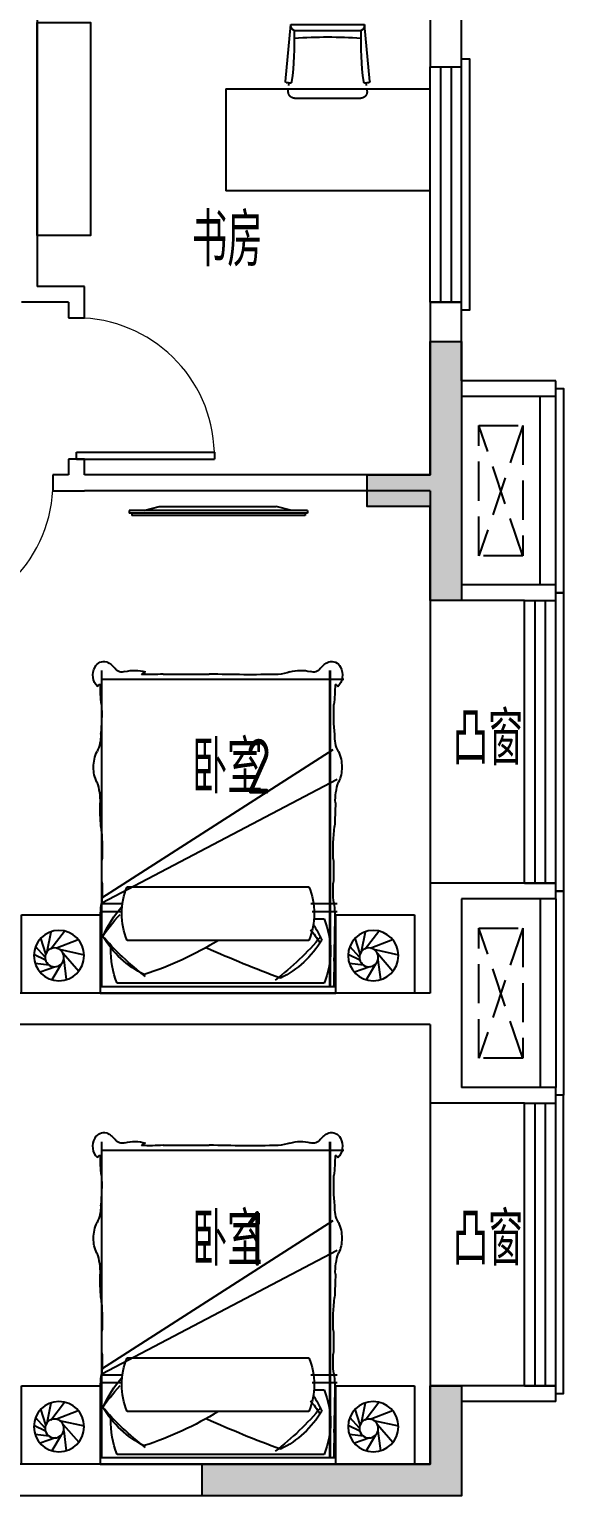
# Model space of a CAD drawing. Extents: x 2378699 to 2462834, y 1041771 to 1211756.
# Drawn here: x 2439786 to 2443186, y 1171549 to 1180887 of the extents above; entities that cross this region are included whole.
import ezdxf

# ---------------------------------------------------------------- set-up
doc = ezdxf.new("R2010")
doc.units = 0
doc.header["$LTSCALE"] = 1000
doc.linetypes.add('DASH', pattern=[0.35, 0.25, -0.1])
doc.layers.get('0').update_dxf_attribs({"linetype": 'CONTINUOUS'})
doc.layers.add('A-FUR', color=8, linetype='CONTINUOUS', plot=False)
for name, color, linetype in [('A-看线', 105, 'CONTINUOUS'), ('A-空调室外机', 5, 'DASH'), ('A-线脚看线', 9, 'CONTINUOUS'), ('PUB_HATCH', 8, 'CONTINUOUS'), ('PUB_TEXT', 7, 'CONTINUOUS'), ('WALL', 2, 'CONTINUOUS'), ('WINDOW', 4, 'CONTINUOUS'), ('剪力墙', 6, 'CONTINUOUS'), ('栏杆', 142, 'CONTINUOUS')]:
    doc.layers.add(name, color=color, linetype=linetype)
doc.styles.get("Standard").update_dxf_attribs({"font": 'tssdeng.shx', "bigfont": 'tssdchn.shx'})

# ---------------------------------------------------------------- blocks, each defined once
blk = doc.blocks.new('ktswaj')
at = {"linetype": 'DASH'}
blk.add_lwpolyline([(15990.1, 179082.6), (15990.1, 178253.3), (16268.4, 178253.3), (16268.4, 179082.6)], close=True, dxfattribs=at)
for points in [[(15990.1, 179082.6), (16268.4, 178253.3)], [(15990.1, 178253.3), (16268.4, 179082.6)]]:
    blk.add_lwpolyline(points, dxfattribs=at)
blk = doc.blocks.new('chair4')
at = {"linetype": 'DASH', "ltscale": 200}
for p, q in [((-470, 210.5), (-470, -210.5)), ((-426.4, 250.4), (-410.4, 248.9)), ((-426.4, -250.4), (-410.4, -248.9))]:
    blk.add_line(p, q, dxfattribs=at)
at = {"ltscale": 20}
for p, q in [((-388.8, 247), (-371.7, 245.5)), ((-364.8, 269), (0, 234.3)), ((-40, 213.8), (-40, -213.8)), ((0, 234.3), (0, -234.3)), ((-388.8, -247), (-371.7, -245.5)), ((-364.8, -269), (0, -234.3))]:
    blk.add_line(p, q, dxfattribs=at)
at = {"linetype": 'DASH', "ltscale": 200, "extrusion": (0, 0, -1)}
for centre, start_param, end_param in [((-430, 210.5), 3.926991, 5.586837), ((-430, -210.5), 2.267145, 3.926991)]:
    blk.add_ellipse(centre, major_axis=(28.3, 28.3), ratio=1, start_param=start_param, end_param=end_param, dxfattribs=at)
at = {"ltscale": 20, "extrusion": (0, 0, -1)}
for centre, major_axis, ratio, start_param, end_param in [((-365.9, 237.3), (5.66, -5.66), 1, 0.914477, 2.702691), ((-440.3, 264.1), (50.3, 50.3), 1, 0.774487, 1.131895), ((-365.2, 265), (2.83, 2.83), 1, 3.91608, 5.586837), ((-124.5, 1886.5), (-1792.2, 85), 0.932857, 4.621064, 4.803714), ((-2032.8, -2.5), (-3, 2384.1), 0.819086, 1.481782, 1.659811), ((-6.5, 197.7), (26.3, 26.3), 1, 4.375488, 5.671939), ((-365.9, -237.3), (5.66, 5.66), 1, 3.580494, 5.368708), ((-440.3, -264.1), (50.3, -50.3), 1, -1.131895, -0.774487), ((-365.2, -265), (2.83, -2.83), 1, 0.696349, 2.367105), ((-124.5, -1886.5), (1792.2, 85), 0.932857, 4.621064, 4.803714), ((-6.5, -197.7), (26.3, 26.3), 1, 2.182042, 3.478494)]:
    blk.add_ellipse(centre, major_axis=major_axis, ratio=ratio, start_param=start_param, end_param=end_param, dxfattribs=at)
blk = doc.blocks.new('床-次')
for p, q in [((0, 1250), (-500, 1250)), ((-500, 1250), (-500, 750)), ((0, 750), (0, 1250)), ((-251.5, 1094.8), (-351.2, 1125.9)), ((-230.3, 1099.5), (-298, 1160.7)), ((-211.2, 1097.1), (-246.7, 1171.4)), ((-179.1, 1074.2), (-189.7, 1163.7)), ((-168.5, 1032.8), (-133.7, 1131.8)), ((-281.6, 1064.1), (-395.4, 976.5)), ((-264.8, 1087), (-391.3, 1061.6)), ((-287.6, 1032.1), (-341.4, 888.3)), ((-185.3, 997.5), (-85.7, 1056.5)), ((-279.8, 1009.2), (-244.4, 851.5)), ((-253.8, 985.3), (-140.1, 886)), ((-212.8, 981.5), (-86.3, 964.7)), ((-500, 750), (0, 750)), ((-40, -750), (-40, 750)), ((-40, 750), (0, 750)), ((0, 750), (0, -750)), ((-40, 738.5), (-2054.4, 738.5)), ((-40, 738.5), (-2054.4, 738.5)), ((-1999.7, 738.5), (-1999.7, -801.2)), ((-608.2, 738.5), (-1552.4, -732.5)), ((-575.1, 738.5), (-1363.6, -758.2)), ((-570.6, 738.5), (-570.6, 606)), ((-519.8, 738.5), (-519.8, 615.5)), ((-678.3, 577.3), (-678.3, -578.2)), ((-336.3, -578.2), (-336.3, 577.3)), ((-63, -675.7), (-63, 640.9)), ((-570.6, -590.9), (-570.6, -758.2)), ((-519.8, -600.4), (-519.8, -758.2)), ((-473.4, -610.8), (-473.4, -675.7)), ((-40, -711.5), (-2054.4, -711.5)), ((-40, -715.5), (-2054.4, -715.5)), ((0, -750), (-500, -750)), ((-500, -750), (-500, -1250)), ((-230.3, -900.5), (-298, -839.3)), ((-211.2, -902.9), (-246.7, -828.6)), ((-179.1, -925.8), (-189.7, -836.3)), ((0, -750), (-40, -750)), ((0, -1250), (0, -750)), ((-264.8, -913), (-391.3, -938.4)), ((-251.5, -905.2), (-351.2, -874.1)), ((-168.5, -967.2), (-133.7, -868.2)), ((-281.6, -935.9), (-395.4, -1023.5)), ((-287.6, -967.9), (-341.4, -1111.7)), ((-279.8, -990.8), (-244.4, -1148.5)), ((-253.8, -1014.7), (-140.1, -1114)), ((-212.8, -1018.5), (-86.3, -1035.3)), ((-185.3, -1002.5), (-85.7, -943.5)), ((-500, -1250), (0, -1250))]:
    blk.add_line(p, q)
for centre, radius in [((-239.3, 1011.5), 160), ((-228.1, 1039.5), 60), ((-239.3, -988.5), 160), ((-228.1, -960.5), 60)]:
    blk.add_circle(centre, radius)
for centre, radius, start, end in [((-2050.6, 726), 61.8, 114.65516, 197.05817), ((-2025.4, 689.2), 106, 45.78413, 118.72126), ((-1950.6, 749.2), 16, 93.39574, 183.44183), ((-1965.7, -466.9), 1215.2, 83.96781, 90.04075), ((-1636.1, 955.2), 209.3, 267.15615, 297.45765), ((-1447.1, 581), 209.9, 87.96316, 116.12762), ((-1430.8, 599), 192, 63.04698, 92.64916), ((-1225.8, 1105.3), 355.3, 250.60635, 272.32801), ((-1221.3, -1525.3), 2275.6, 85.96877, 89.74947), ((-480.7, 163.8), 583.8, 86.03666, 99.53314), ((-1983, 763.6), 138.4, 203.70607, 231.95597), ((-2098.3, 610.2), 53.6, 340.23108, 55.86441), ((-1770.2, 1899.8), 1160.2, 266.64954, 276.11997), ((-909.2, 2045.3), 1309.4, 263.33019, 272.35813), ((-778.2, -773.7), 1512.6, 87.0776, 92.9224), ((-655.9, 1541.2), 805.5, 266.782, 275.59148), ((-58.4, 47), 749.3, 113.83469, 131.46224), ((532.5, -530), 1548.8, 124.57489, 131.88808), ((-774.9, -20652.4), 21401.2, 88.49238, 89.10433), ((-1546.8, -636.7), 1810.6, 37.31306, 49.42063), ((-689.8, 185.7), 637.9, 26.40883, 59.00025), ((-268.2, 142.5), 539, 67.62117, 92.10241), ((-160, -2198.1), 2939.9, 87.66163, 91.01156), ((-1819.9, 531), 236, 164.99871, 197.18078), ((-507.3, 161.9), 449.1, 67.62117, 112.37883), ((-2002.9, 452.2), 43.4, 129.07345, 167.94605), ((-2962.5, 430.3), 933.9, 354.95264, 3.41649), ((-2185.6, 1136.9), 2172.2, 328.3558, 342.10444), ((5743.4, 272.5), 7776, 179.44258, 181.07566), ((-1219.9, 79.3), 812.7, 176.67233, 181.72422), ((-9950.5, -199.5), 7922.3, 358.6733, 1.8401), ((-7673.2, -3224.4), 8087.9, 20.45865, 24.04845), ((-1523.8, 732.7), 1810.6, 309.96455, 322.68694), ((-1819.9, -528), 236, 162.81922, 195.00129), ((-2329.2, -362.3), 299.6, 341.30518, 356.04213), ((-666.8, -113.7), 637.9, 300.99975, 333.59117), ((-1983, -760.6), 138.4, 128.04403, 156.29393), ((-2098.3, -607.2), 53.6, 304.13559, 19.76892), ((-507.3, -162.9), 449.1, 247.62117, 292.37883), ((-35.4, 25), 749.3, 237.46377, 246.16531), ((555.5, 626), 1548.8, 231.63721, 235.42511), ((-2050.6, -723), 61.8, 162.94183, 245.34484), ((-1950.6, -746.2), 16, 176.55817, 266.60426), ((-1965.7, 469.9), 1215.2, 269.95925, 276.03219), ((-1770.2, -1896.8), 1160.2, 83.88003, 93.35046), ((-1636.1, -952.2), 209.3, 62.54235, 92.84385), ((-1225.8, -1102.3), 355.3, 87.67199, 109.39365), ((-1221.3, 1528.3), 2275.6, 270.25053, 274.03123), ((-909.2, -2042.3), 1309.4, 87.64187, 96.66981), ((-778.2, 776.7), 1512.6, 267.0776, 272.9224), ((-655.9, -1538.2), 805.5, 84.40852, 93.218), ((-480.7, -160.8), 583.8, 260.46686, 273.96334), ((-268.2, -177.3), 539, 247.62117, 292.37883), ((-774.9, 20655.4), 21401.2, 270.89567, 271.50762), ((-160, 2201.1), 2939.9, 268.98844, 272.33837), ((-2025.4, -686.2), 106, 241.27874, 314.21587), ((-1447.1, -578), 209.9, 243.87238, 272.03684), ((-1430.8, -596), 192, 267.35084, 296.95302)]:
    blk.add_arc(centre, radius, start, end)
at = {"text_generation_flag": 4, "width": 0.8, "flags": 9}
for tag, p in [('XSIZE', (-239.3, 1011.5)), ('YSIZE', (-239.3, 1011.5)), ('XSIZE', (-239.3, -988.5)), ('YSIZE', (-239.3, -988.5))]:
    blk.add_attdef(tag, p, '', height=0.5, rotation=180, dxfattribs=at)
blk = doc.blocks.new('32Y54')
at = {"linetype": 'DASH', "ltscale": 20}
for p, q in [((-6911.2, 151548.5), (-6911.2, 152682.5)), ((-6911.2, 151548.5), (-6911.2, 152682.5)), ((-6896.2, 152682.5), (-6911.2, 152682.5)), ((-6896.2, 151548.5), (-6896.2, 152682.5)), ((-6926.5, 151563.5), (-6926.5, 152666.1)), ((-6911.2, 152666.1), (-6926.5, 152666.1)), ((-6896.2, 152590), (-6868.9, 152491.4)), ((-6868.9, 152491.4), (-6868.9, 151747.1)), ((-6896.2, 151648.5), (-6868.9, 151747.1)), ((-6896.2, 151548.5), (-6911.2, 151548.5))]:
    blk.add_line(p, q, dxfattribs=at)
at = {"linetype": 'ByBlock', "ltscale": 20}
blk.add_line((-6911.2, 151563.5), (-6926.5, 151563.5), dxfattribs=at)
blk = doc.blocks.new('$TCHSYS$WIN2D')
for p, q in [((-0.5, 0.5), (0.5, 0.5)), ((-0.5, 0.5), (-0.5, -0.5)), ((0.5, 0.5), (0.5, -0.5)), ((0.5, 0.1667), (-0.5, 0.1667)), ((0.5, -0.1667), (-0.5, -0.1667)), ((-0.5, -0.5), (0.5, -0.5))]:
    blk.add_line(p, q)
blk = doc.blocks.new('$DorLib2D$00000001')
for p, q in [((0.45, 0.975), (0.5, 0.975)), ((0.45, 0), (0.45, 0.975)), ((0.5, 0), (0.5, 0.975)), ((0.5, 0), (0.45, 0))]:
    blk.add_line(p, q)
at = {"lineweight": 13}
blk.add_arc((0.475, 0), 0.975, 91.4693, 180, dxfattribs=at)
blk = doc.blocks.new('a5huxing0323')
at = {"layer": 'A-FUR'}
for p, q in [((93262, 167893.5), (94562, 167893.5)), ((93262, 167893.5), (93262, 167243.5)), ((94562, 167243.5), (93262, 167243.5))]:
    blk.add_line(p, q, dxfattribs=at)
blk.add_lwpolyline([(92062, 168315.9), (92401.7, 168315.9), (92401.7, 166958.9), (92062, 166958.9)], close=True, dxfattribs=at)
at = {"layer": 'A-看线'}
for points in [[(94562, 164634.8), (94562, 162834.8)], [(94562, 161434.8), (94562, 159634.8)]]:
    blk.add_lwpolyline(points, dxfattribs=at)
at = {"layer": 'WALL'}
for p, q in [((94762, 168034.8), (94762, 169334.8)), ((92062, 169134.8), (92062, 166634.8)), ((94562, 169134.8), (94562, 168034.8)), ((94562, 168034.8), (94762, 168034.8)), ((92362, 166634.8), (92062, 166634.8)), ((92362, 166434.8), (92362, 166634.8)), ((92262, 166534.8), (91962, 166534.8)), ((92262, 166534.8), (92262, 166434.8)), ((94762, 166534.8), (94562, 166534.8)), ((94562, 166534.8), (94562, 165934.8)), ((94762, 166034.8), (94762, 166534.8)), ((92262, 166434.8), (92362, 166434.8)), ((95362, 166034.8), (94762, 166034.8)), ((95362, 165934.8), (95362, 166034.8)), ((94562, 165934.8), (94562, 165434.8)), ((95362, 165934.8), (94762, 165934.8)), ((94762, 165934.8), (94762, 165334.8)), ((92362, 165534.8), (92262, 165534.8)), ((92262, 165534.8), (92262, 165434.8)), ((92362, 165434.8), (92362, 165534.8)), ((92262, 165434.8), (92162, 165434.8)), ((92162, 165434.8), (92162, 165334.8)), ((94562, 165434.8), (92362, 165434.8)), ((92162, 165334.8), (92362, 165334.8)), ((94562, 165334.8), (92362, 165334.8)), ((94562, 165334.8), (94562, 164634.8)), ((94762, 165334.8), (94762, 164734.8)), ((95362, 164734.8), (94762, 164734.8)), ((95362, 164634.8), (95362, 164734.8)), ((95162, 164634.8), (94562, 164634.8)), ((95162, 164634.8), (95362, 164634.8)), ((94562, 162834.8), (94562, 162134.8)), ((95162, 162834.8), (94562, 162834.8)), ((95362, 162834.8), (95162, 162834.8)), ((95362, 162734.8), (95362, 162834.8)), ((94762, 162734.8), (94762, 162034.8)), ((95362, 162734.8), (94762, 162734.8)), ((94562, 162134.8), (91162, 162134.8)), ((94762, 162034.8), (94762, 161534.8)), ((94562, 161934.8), (91162, 161934.8)), ((94562, 161934.8), (94562, 161434.8)), ((95362, 161534.8), (94762, 161534.8)), ((95362, 161434.8), (95362, 161534.8)), ((95162, 161434.8), (94562, 161434.8)), ((95162, 161434.8), (95362, 161434.8)), ((94562, 159634.8), (94562, 159134.8)), ((95162, 159634.8), (94562, 159634.8)), ((95362, 159634.8), (95162, 159634.8)), ((95362, 159534.8), (95362, 159634.8)), ((94762, 159534.8), (94762, 158934.8)), ((95362, 159534.8), (94762, 159534.8)), ((94562, 159134.8), (91162, 159134.8)), ((94762, 158934.8), (90962, 158934.8))]:
    blk.add_line(p, q, dxfattribs=at)
at = {"layer": '栏杆'}
for points in [[(95262, 164734.8), (95262, 165934.8)], [(95362, 164734.8), (95362, 165934.8)], [(95262, 162734.8), (95262, 161534.8)], [(95362, 162734.8), (95362, 161534.8)]]:
    blk.add_lwpolyline(points, dxfattribs=at)
at = {"layer": 'A-FUR', "extrusion": (0, 0, -1), "xscale": -1, "zscale": -1, "rotation": 270}
blk.add_blockref('chair4', (-93910.3, 168304.4), dxfattribs=at)
at = {"layer": 'A-FUR', "color": 8, "linetype": 'DASH', "ltscale": 0.4, "extrusion": (0, 0, -1), "xscale": -1, "zscale": -1, "rotation": 270}
blk.add_blockref('32Y54', (-245330, 172103.8), dxfattribs=at)
at = {"layer": 'A-FUR', "extrusion": (-4.56361e-07, -1.25171e-07, -1), "zscale": -1.000000000000012, "rotation": 270}
for p in [(-93212, 162134.8), (-93212, 159134.8)]:
    blk.add_blockref('床-次', p, dxfattribs=at)
at = {"layer": 'A-空调室外机', "extrusion": (0, 0, -1), "zscale": -1}
for p in [(-111141.3, -13333.1), (-111141.3, -16533.1)]:
    blk.add_blockref('ktswaj', p, dxfattribs=at)
at = {"layer": 'WINDOW'}
for name, p, xscale, yscale, zscale, rotation in [('$TCHSYS$WIN2D', (94662, 167284.8), -1500, -200, -1500, 270), ('$DorLib2D$00000001', (92312, 165984.8), 900, 900, 900, 270), ('$DorLib2D$00000001', (91712, 165384.8), 900, 900, 900, 180), ('$TCHSYS$WIN2D', (95262, 163734.8), -1800, -200, -1800, 270), ('$TCHSYS$WIN2D', (95262, 160534.8), -1800, -200, -1800, 270)]:
    blk.add_blockref(name, p, dxfattribs=dict(at, xscale=xscale, yscale=yscale, zscale=zscale, rotation=rotation))
at = {"layer": 'PUB_TEXT', "width": 0.7}
for s, height, p in [('书房', 337.59, (93047.1, 166762.5)), ('凸窗', 337.59, (94706.4, 163587.4)), ('卧室', 337.59, (93047.1, 163405.1)), ('2', 350, (93391.1, 163405.1)), ('卧室', 337.59, (93047.1, 160398)), ('1', 350, (93391.1, 160398)), ('凸窗', 337.59, (94706.4, 160400.2))]:
    blk.add_text(s, height=height, dxfattribs=at).set_placement(p)
blk = doc.blocks.new('jgjlq030328')
at = {"layer": 'PUB_HATCH'}
for points in [[(-242335, 13761.9), (-242335, 12111.9), (-242535, 12111.9), (-242535, 12711.9), (-242935, 12711.9), (-242935, 12911.9), (-242535, 12911.9), (-242535, 13761.9)], [(-242335, 7111.9), (-242335, 6411.9), (-243985, 6411.9), (-243985, 6611.9), (-242535, 6611.9), (-242535, 7111.9)]]:
    blk.add_hatch(color=256, dxfattribs=at).paths.add_polyline_path(points)
at = {"layer": '剪力墙'}
for points in [[(-242335, 13761.9), (-242335, 12111.9), (-242535, 12111.9), (-242535, 12711.9), (-242935, 12711.9), (-242935, 12911.9), (-242535, 12911.9), (-242535, 13761.9)], [(-242335, 7111.9), (-242335, 6411.9), (-243985, 6411.9), (-243985, 6611.9), (-242535, 6611.9), (-242535, 7111.9)]]:
    blk.add_lwpolyline(points, close=True, dxfattribs=at)
blk = doc.blocks.new('ssxianjiao0329')
at = {"layer": 'A-线脚看线'}
for points in [[(3986.3, 142048.2), (4036.3, 142048.2), (4036.3, 140448.2), (3986.3, 140448.2)], [(4586.3, 139948.2), (4636.3, 139948.2), (4636.3, 138648.2), (4586.3, 138648.2)], [(4586.3, 138648.2), (4636.3, 138648.2), (4636.3, 136748.2), (4586.3, 136748.2)], [(4586.3, 136748.2), (4636.3, 136748.2), (4636.3, 135448.2), (4586.3, 135448.2)], [(4586.3, 133548.2), (4636.3, 133548.2), (4636.3, 135448.2), (4586.3, 135448.2)]]:
    blk.add_lwpolyline(points, dxfattribs=at)

msp = doc.modelspace()

# ---------------------------------------------------------------- block references
msp.add_blockref('a5huxing0323', (2347774, 1012614.4))

# ---------------------------------------------------------------- next in the draw order: block references
msp.add_blockref('ssxianjiao0329', (2438549.7, 1038651))
at = {"layer": '剪力墙'}
msp.add_blockref('jgjlq030328', (2684871, 1165137.3, 0), dxfattribs=at)

doc.saveas('drawing.dxf')
